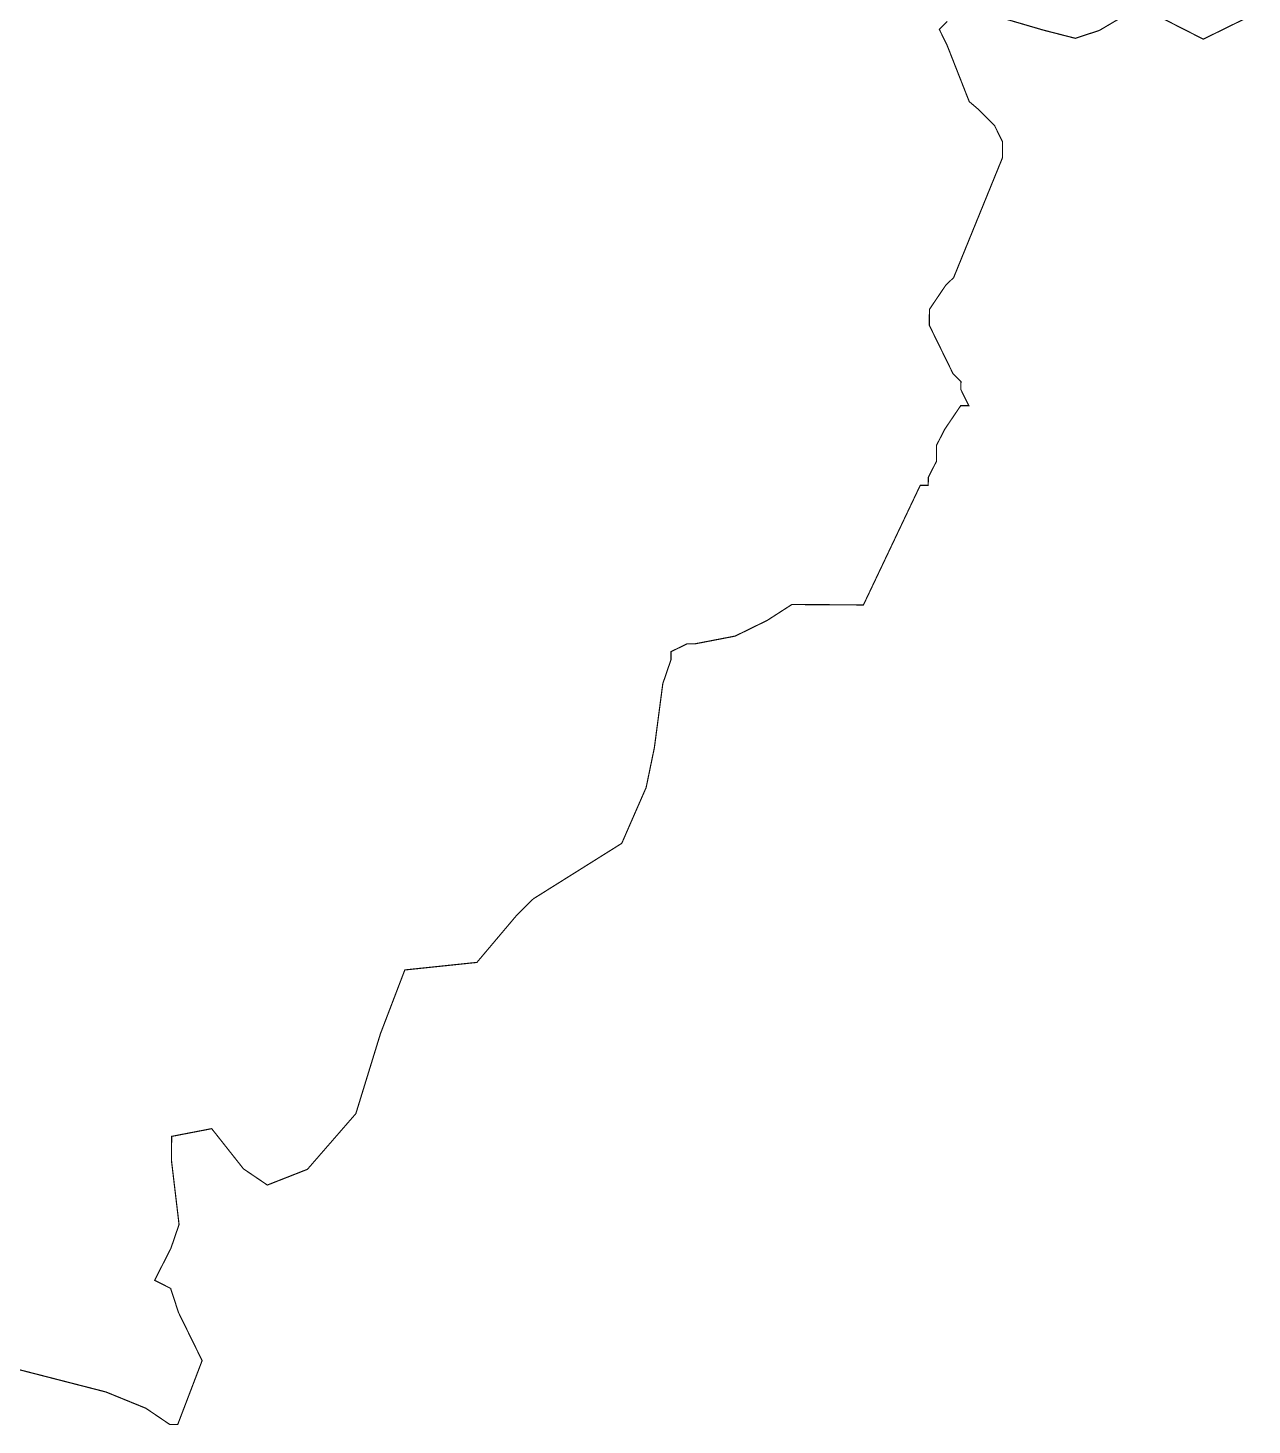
# Model space of a CAD drawing. Header units: metres. Extents: x 330156 to 335574, y 1792679 to 1800485.
# Drawn here: x 333397 to 335505, y 1794473 to 1796879 of the extents above; entities that cross this region are included whole.
import ezdxf

# ---------------------------------------------------------------- set-up
doc = ezdxf.new("R2010")
doc.units = ezdxf.units.M

msp = doc.modelspace()

# ---------------------------------------------------------------- linework, layer by layer
at = {"color": 6, "const_width": 2}
for points in [[(335504, 1796900), (335421, 1796859.2), (335311.2, 1796915.1), (335242, 1796874.2), (335200.6, 1796860.7), (335145.6, 1796874.8), (335049.3, 1796903)], [(334980.3, 1796889.7), (334966.5, 1796876), (334980, 1796848.4), (335018, 1796751.7), (335034.4, 1796737.8), (335061.8, 1796710), (335075.4, 1796682.4), (335075.2, 1796654.9), (334991.2, 1796448.7), (334977.3, 1796435.1), (334949.5, 1796393.9), (334949.3, 1796366.4), (334990, 1796283.4), (335003.7, 1796269.5), (335003.6, 1796255.8), (335017.2, 1796228.1), (335003.4, 1796228.2), (334975.6, 1796187.1), (334961.6, 1796159.6), (334961.5, 1796132.1), (334947.5, 1796104.6), (334947.4, 1796090.8), (334933.6, 1796090.8), (334835.8, 1795884.9), (334712.6, 1795885.7), (334670.3, 1795858.4), (334615, 1795831.3), (334546, 1795818), (334532.2, 1795818), (334504.6, 1795804.5), (334504.5, 1795790.7), (334490.4, 1795749.4), (334475.9, 1795639.3), (334461.7, 1795570.5), (334419.7, 1795474.4), (334267.5, 1795378.9), (334239.7, 1795351.6), (334170.3, 1795269.4), (334046.2, 1795256.4), (334004.2, 1795146.5), (333961.9, 1795009), (333878.5, 1794913.1), (333809.5, 1794886), (333768.4, 1794913.9), (333713.7, 1794983.1), (333644.7, 1794969.8), (333644.4, 1794928.5), (333657.5, 1794818.1), (333643.4, 1794776.9), (333615.4, 1794722), (333643, 1794708), (333656.5, 1794666.6), (333697.2, 1794583.7), (333655.2, 1794473.7), (333641.4, 1794473.8), (333600.2, 1794501.7), (333531.5, 1794529.7), (333366.5, 1794572.1)]]:
    msp.add_lwpolyline(points, dxfattribs=at)

doc.saveas('drawing.dxf')
